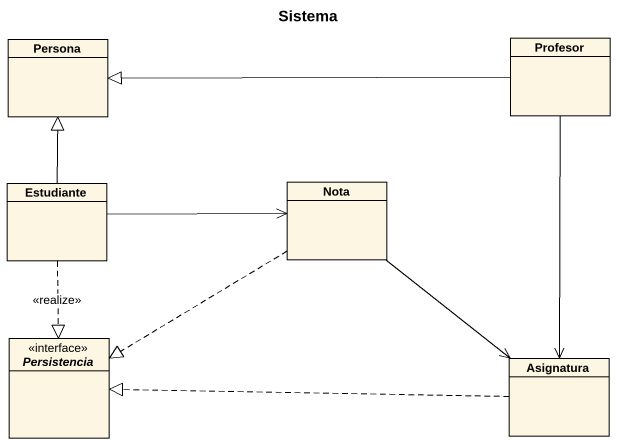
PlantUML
@startuml
title Sistema
hide circle
hide empty members
class Persona
class Profesor
class Estudiante
class Nota
interface Persistencia <<interface>>
class Asignatura
Profesor -left-|> Persona
Profesor --> Asignatura
Estudiante -up-|> Persona
Estudiante -right-> Nota
Estudiante ..|> Persistencia : <<realize>>
Nota ..|> Persistencia
Nota --> Asignatura
Asignatura .left.|> Persistencia
@enduml
